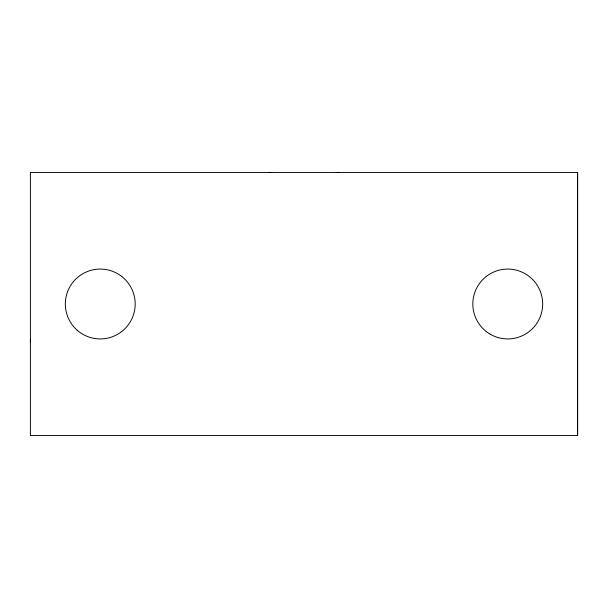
<?xml version="1.0" encoding="UTF-8"?>
<svg xmlns="http://www.w3.org/2000/svg" width="608" height="608" viewBox="0 0 608 608"><rect width="100%" height="100%" fill="white"/><g stroke="black" fill="none" stroke-linecap="round" stroke-linejoin="round"><path stroke-width="0.91" d="M30.4 342.418L30.4 339.69M577.6 435.564L577.6 172.436L30.4 172.436L30.4 435.564L577.6 435.564L577.6 172.436M269.07 172.436L271.73 172.436M336.27 172.436L338.93 172.436M77.224 330.258A34.93 34.93 0 0 0 134.512 310.817A34.93 34.93 0 0 0 89.026 270.925A34.93 34.93 0 0 0 77.224 330.258M490.284 334.248A34.93 34.93 0 0 0 542.67 304A34.93 34.93 0 0 0 490.284 273.752A34.93 34.93 0 0 0 490.284 334.248"/></g></svg>
